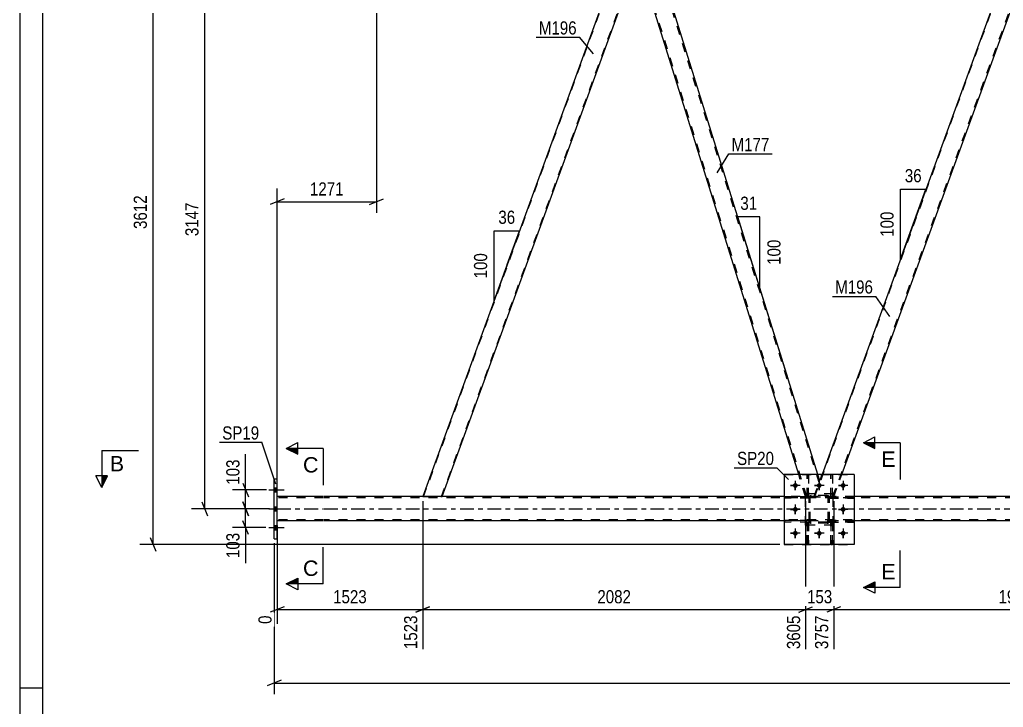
# Model space of a CAD drawing. Header units: millimetres. Extents: x 0 to 841, y 0 to 594.
# Drawn here: x 0 to 214, y 293.9 to 443.4 of the extents above; entities that cross this region are included whole.
import ezdxf

# ---------------------------------------------------------------- set-up
doc = ezdxf.new("R2010")
doc.units = ezdxf.units.MM
doc.linetypes.add('DXK_LINE_DOT2', pattern=[3.9198, 1.9599, -1.9599])
doc.linetypes.add('DXK_LINE_DOT3', pattern=[5.9187, 2.979, -0.9799, 0.9799, -0.9799])
doc.styles.add('Arial', font='ARIAL.TTF', dxfattribs={"height": 0.2})
doc.styles.add('Arial Narrow', font='ARIALN.TTF', dxfattribs={"height": 0.2})

# ---------------------------------------------------------------- blocks, each defined once
blk = doc.blocks.new('Unknown-814521973-1135')
at = {"color": 5, "linetype": 'Continuous'}
for p, q in [((0, 594), (0, 0)), ((5, 589), (5, 5)), ((5, 298), (0, 298))]:
    blk.add_line(p, q, dxfattribs=at)
blk = doc.blocks.new('Part-814521973-3716 - 3269')
at = {"color": 7, "linetype": 'DXK_LINE_DOT2'}
for p, q in [((176.94, 340.29), (170.94, 340.29)), ((170.94, 333.49), (170.94, 340.29)), ((176.94, 333.49), (176.94, 340.29)), ((176.94, 333.49), (170.94, 333.49))]:
    blk.add_line(p, q, dxfattribs=at)
blk = doc.blocks.new('Part-814521973-3617 - 3269')
at = {"color": 7, "linetype": 'DXK_LINE_DOT2'}
for p, q in [((171.29, 329.29), (171.29, 334.12)), ((171.29, 334.12), (171.61, 334.12)), ((171.61, 334.12), (171.61, 329.29)), ((171.29, 333.52), (171.61, 333.52)), ((171.61, 329.29), (171.29, 329.29))]:
    blk.add_line(p, q, dxfattribs=at)
blk = doc.blocks.new('Part-814521973-3756 - 3269')
at = {"color": 2, "linetype": 'Continuous'}
for p, q in [((131.8, 460.88), (87.68, 339.66)), ((136.06, 460.88), (131.8, 460.88)), ((91.94, 339.66), (134.53, 456.68))]:
    blk.add_line(p, q, dxfattribs=at)
at = {"color": 7, "linetype": 'DXK_LINE_DOT2'}
for p, q in [((87.85, 339.66), (131.97, 460.88)), ((91.77, 339.66), (135.89, 460.88)), ((134.53, 456.68), (136.06, 460.88)), ((87.68, 339.66), (91.94, 339.66))]:
    blk.add_line(p, q, dxfattribs=at)
blk = doc.blocks.new('Part-814521973-3605 - 3269')
at = {"color": 7, "linetype": 'DXK_LINE_DOT2'}
for p, q in [((171.73, 334.45), (166.34, 334.45)), ((166.34, 334.45), (166.34, 334.13)), ((171.73, 334.13), (166.34, 334.13)), ((171.13, 334.13), (171.13, 334.45)), ((171.73, 334.13), (171.73, 334.45))]:
    blk.add_line(p, q, dxfattribs=at)
blk = doc.blocks.new('Bolt-814521973-3509 - 3269')
at = {"color": 1, "linetype": 'Continuous'}
for p, q in [((168.73, 343.13), (168.73, 342.43)), ((173.93, 343.13), (173.93, 342.43)), ((179.13, 343.13), (179.13, 342.43)), ((167.69, 342.09), (168.39, 342.09)), ((168.73, 341.05), (168.73, 341.74)), ((169.77, 342.09), (169.08, 342.09)), ((172.89, 342.09), (173.59, 342.09)), ((173.93, 341.05), (173.93, 341.74)), ((174.97, 342.09), (174.28, 342.09)), ((178.09, 342.09), (178.79, 342.09)), ((179.13, 341.05), (179.13, 341.74)), ((180.17, 342.09), (179.48, 342.09)), ((167.69, 336.89), (168.39, 336.89)), ((168.73, 337.93), (168.73, 337.23)), ((168.73, 335.85), (168.73, 336.54)), ((169.77, 336.89), (169.08, 336.89)), ((178.09, 336.89), (178.79, 336.89)), ((179.13, 337.93), (179.13, 337.23)), ((179.13, 335.85), (179.13, 336.54)), ((180.17, 336.89), (179.48, 336.89)), ((167.69, 331.69), (168.39, 331.69)), ((168.73, 332.73), (168.73, 332.03)), ((169.77, 331.69), (169.08, 331.69)), ((172.89, 331.69), (173.59, 331.69)), ((173.93, 332.73), (173.93, 332.03)), ((174.97, 331.69), (174.28, 331.69)), ((178.09, 331.69), (178.79, 331.69)), ((179.13, 332.73), (179.13, 332.03)), ((180.17, 331.69), (179.48, 331.69)), ((168.73, 330.65), (168.73, 331.34)), ((173.93, 330.65), (173.93, 331.34)), ((179.13, 330.65), (179.13, 331.34))]:
    blk.add_line(p, q, dxfattribs=at)
blk = doc.blocks.new('Bolt-814521973-3510 - 3269')
at = {"linetype": 'Continuous'}
for points in [[(169.25, 342.09, -1), (168.21, 342.09, -1)], [(174.45, 342.09, -1), (173.41, 342.09, -1)], [(179.65, 342.09, -1), (178.61, 342.09, -1)], [(169.25, 336.89, -1), (168.21, 336.89, -1)], [(179.65, 336.89, -1), (178.61, 336.89, -1)], [(169.25, 331.69, -1), (168.21, 331.69, -1)], [(174.45, 331.69, -1), (173.41, 331.69, -1)], [(179.65, 331.69, -1), (178.61, 331.69, -1)]]:
    blk.add_hatch(color=1, dxfattribs=at).paths.add_polyline_path(points)
at = {"color": 1, "linetype": 'Continuous'}
for p, q in [((168.73, 343.13), (168.73, 341.05)), ((173.93, 343.13), (173.93, 341.05)), ((179.13, 343.13), (179.13, 341.05)), ((169.77, 342.09), (167.69, 342.09)), ((174.97, 342.09), (172.89, 342.09)), ((180.17, 342.09), (178.09, 342.09)), ((169.77, 336.89), (167.69, 336.89)), ((168.73, 337.93), (168.73, 335.85)), ((180.17, 336.89), (178.09, 336.89)), ((179.13, 337.93), (179.13, 335.85)), ((169.77, 331.69), (167.69, 331.69)), ((168.73, 332.73), (168.73, 330.65)), ((174.97, 331.69), (172.89, 331.69)), ((173.93, 332.73), (173.93, 330.65)), ((180.17, 331.69), (178.09, 331.69)), ((179.13, 332.73), (179.13, 330.65))]:
    blk.add_line(p, q, dxfattribs=at)
blk = doc.blocks.new('Part-814521973-3515 - 3269')
at = {"color": 7, "linetype": 'DXK_LINE_DOT2'}
for p, q in [((171.73, 334.45), (166.34, 334.45)), ((166.34, 334.13), (166.34, 334.45)), ((171.73, 334.13), (166.34, 334.13)), ((171.13, 334.13), (171.13, 334.45)), ((171.73, 334.45), (171.73, 334.13))]:
    blk.add_line(p, q, dxfattribs=at)
blk = doc.blocks.new('Part-814521973-3597 - 3269')
at = {"color": 7, "linetype": 'DXK_LINE_DOT2'}
for p, q in [((171.29, 339.64), (171.29, 344.49)), ((171.29, 344.49), (171.61, 344.49)), ((171.61, 344.49), (171.61, 339.64)), ((171.29, 340.24), (171.61, 340.24)), ((171.61, 339.64), (171.29, 339.64))]:
    blk.add_line(p, q, dxfattribs=at)
blk = doc.blocks.new('Part-814521973-3516 - 3269')
at = {"color": 7, "linetype": 'DXK_LINE_DOT2'}
for p, q in [((171.73, 339.65), (166.34, 339.65)), ((166.34, 339.33), (166.34, 339.65)), ((171.73, 339.33), (166.34, 339.33)), ((171.13, 339.33), (171.13, 339.65)), ((171.73, 339.65), (171.73, 339.33))]:
    blk.add_line(p, q, dxfattribs=at)
blk = doc.blocks.new('Part-814521973-3517 - 3269')
at = {"color": 7, "linetype": 'DXK_LINE_DOT2'}
for p, q in [((176.14, 334.13), (176.14, 334.45)), ((176.14, 334.45), (181.54, 334.45)), ((181.54, 334.13), (176.14, 334.13)), ((176.74, 334.13), (176.74, 334.45)), ((181.54, 334.45), (181.54, 334.13))]:
    blk.add_line(p, q, dxfattribs=at)
blk = doc.blocks.new('Part-814521973-3707 - 3269')
at = {"color": 7, "linetype": 'DXK_LINE_DOT2'}
for p, q in [((171.61, 334.12), (171.29, 334.12)), ((171.29, 334.12), (171.29, 329.29)), ((171.61, 329.29), (171.61, 334.12)), ((171.29, 333.52), (171.61, 333.52)), ((171.29, 329.29), (171.61, 329.29))]:
    blk.add_line(p, q, dxfattribs=at)
blk = doc.blocks.new('Part-814521973-3528 - 3269')
at = {"color": 7, "linetype": 'DXK_LINE_DOT2'}
for p, q in [((176.14, 339.33), (176.14, 339.65)), ((176.14, 339.65), (181.54, 339.65)), ((181.54, 339.33), (176.14, 339.33)), ((176.74, 339.33), (176.74, 339.65)), ((181.54, 339.65), (181.54, 339.33))]:
    blk.add_line(p, q, dxfattribs=at)
blk = doc.blocks.new('Part-814521973-3529 - 3269')
at = {"color": 7, "linetype": 'DXK_LINE_DOT2'}
for p, q in [((176.94, 340.29), (170.94, 340.29)), ((170.94, 333.49), (170.94, 340.29)), ((176.94, 333.49), (176.94, 340.29)), ((176.94, 333.49), (170.94, 333.49))]:
    blk.add_line(p, q, dxfattribs=at)
blk = doc.blocks.new('Part-814521973-3530 - 3269')
at = {"color": 7, "linetype": 'DXK_LINE_DOT2'}
for p, q in [((171.73, 339.41), (171.77, 339.59)), ((171.77, 339.59), (171.73, 339.41)), ((171.73, 334.37), (171.73, 339.41)), ((171.97, 339.41), (171.99, 339.5)), ((171.97, 334.37), (171.97, 339.41)), ((171.99, 339.5), (172.05, 339.58)), ((172.03, 339.85), (172.21, 339.89)), ((172.21, 339.89), (172.03, 339.85)), ((172.05, 339.58), (172.12, 339.63)), ((172.12, 339.63), (172.21, 339.65)), ((175.65, 339.89), (172.21, 339.89)), ((172.21, 339.65), (175.65, 339.65)), ((175.65, 339.89), (175.84, 339.85)), ((175.84, 339.85), (175.65, 339.89)), ((175.65, 339.65), (175.75, 339.63)), ((175.75, 339.63), (175.82, 339.58)), ((175.82, 339.58), (175.88, 339.5)), ((175.88, 339.5), (175.89, 339.41)), ((175.89, 334.37), (175.89, 339.41)), ((176.1, 339.59), (176.13, 339.41)), ((176.13, 339.41), (176.1, 339.59)), ((176.13, 334.37), (176.13, 339.41)), ((171.77, 334.18), (171.73, 334.37)), ((171.73, 334.37), (171.77, 334.18)), ((171.99, 334.27), (171.97, 334.37)), ((172.05, 334.2), (171.99, 334.27)), ((172.21, 333.89), (172.03, 333.92)), ((172.03, 333.92), (172.21, 333.89)), ((172.12, 334.14), (172.05, 334.2)), ((172.21, 334.13), (172.12, 334.14)), ((175.65, 334.13), (172.21, 334.13)), ((175.65, 333.89), (172.21, 333.89)), ((175.75, 334.14), (175.65, 334.13)), ((175.84, 333.92), (175.65, 333.89)), ((175.65, 333.89), (175.84, 333.92)), ((175.82, 334.2), (175.75, 334.14)), ((175.88, 334.27), (175.82, 334.2)), ((175.89, 334.37), (175.88, 334.27)), ((176.13, 334.37), (176.1, 334.18)), ((176.1, 334.18), (176.13, 334.37))]:
    blk.add_line(p, q, dxfattribs=at)
at = {"color": 7, "linetype": 'DXK_LINE_DOT3'}
blk.add_line((173.93, 336.89), (173.93, 336.89), dxfattribs=at)
at = {"color": 7, "linetype": 'DXK_LINE_DOT2'}
for centre, start, end in [((172.21, 339.41), 112.5, 157.5), ((172.21, 339.41), 112.5, 157.5), ((175.65, 339.41), 22.5, 67.5), ((175.65, 339.41), 22.5, 67.5), ((172.21, 334.37), 202.5, 247.5), ((172.21, 334.37), 202.5, 247.5), ((175.65, 334.37), 292.5, 337.5), ((175.65, 334.37), 292.5, 337.5)]:
    blk.add_arc(centre, 0.48, start, end, dxfattribs=at)
blk = doc.blocks.new('Part-814521973-3547 - 3269')
at = {"color": 2, "linetype": 'Continuous'}
for p, q in [((55.36, 330.52), (55.36, 343.52)), ((55.36, 343.52), (56, 343.52)), ((56, 330.52), (56, 343.52)), ((55.36, 330.52), (56, 330.52))]:
    blk.add_line(p, q, dxfattribs=at)
blk = doc.blocks.new('Part-814521973-3611 - 3269')
at = {"color": 7, "linetype": 'DXK_LINE_DOT2'}
for p, q in [((181.54, 334.45), (176.14, 334.45)), ((176.14, 334.45), (176.14, 334.13)), ((176.14, 334.13), (181.54, 334.13)), ((176.74, 334.13), (176.74, 334.45)), ((181.54, 334.13), (181.54, 334.45))]:
    blk.add_line(p, q, dxfattribs=at)
blk = doc.blocks.new('Bolt-814521973-3579 - 3269')
at = {"linetype": 'Continuous'}
for points in [[(56, 340.68), (56, 341.56), (55.36, 341.56), (55.36, 340.68)], [(56, 340.68), (56, 341.56), (55.36, 341.56), (55.36, 340.68)], [(56, 340.68), (56, 341.56), (55.36, 341.56), (55.36, 340.68)], [(56, 336.58), (56, 337.46), (55.36, 337.46), (55.36, 336.58)], [(56, 336.58), (56, 337.46), (55.36, 337.46), (55.36, 336.58)], [(56, 332.48), (56, 333.36), (55.36, 333.36), (55.36, 332.48)], [(56, 332.48), (56, 333.36), (55.36, 333.36), (55.36, 332.48)], [(56, 332.48), (56, 333.36), (55.36, 333.36), (55.36, 332.48)]]:
    blk.add_hatch(color=1, dxfattribs=at).paths.add_polyline_path(points)
at = {"color": 1, "linetype": 'Continuous'}
for p, q in [((54.2, 341.12), (57.52, 341.12)), ((54.2, 341.12), (57.52, 341.12)), ((54.2, 341.12), (57.52, 341.12)), ((55.36, 341.56), (56, 341.56)), ((55.36, 341.56), (56, 341.56)), ((55.36, 341.56), (56, 341.56)), ((55.36, 340.68), (56, 340.68)), ((55.36, 340.68), (56, 340.68)), ((55.36, 340.68), (56, 340.68)), ((54.2, 337.02), (57.52, 337.02)), ((54.2, 337.02), (57.52, 337.02)), ((55.36, 337.46), (56, 337.46)), ((55.36, 337.46), (56, 337.46)), ((55.36, 336.58), (56, 336.58)), ((55.36, 336.58), (56, 336.58)), ((54.2, 332.92), (57.52, 332.92)), ((54.2, 332.92), (57.52, 332.92)), ((54.2, 332.92), (57.52, 332.92)), ((55.36, 333.36), (56, 333.36)), ((55.36, 333.36), (56, 333.36)), ((55.36, 333.36), (56, 333.36)), ((55.36, 332.48), (56, 332.48)), ((55.36, 332.48), (56, 332.48)), ((55.36, 332.48), (56, 332.48))]:
    blk.add_line(p, q, dxfattribs=at)
blk = doc.blocks.new('Part-814521973-3594 - 3269')
at = {"color": 7, "linetype": 'DXK_LINE_DOT2'}
for p, q in [((172.99, 339.66), (217.11, 460.88)), ((176.9, 339.66), (221.03, 460.88)), ((219.67, 456.68), (221.2, 460.88)), ((172.82, 339.66), (174.57, 344.49)), ((177.08, 339.66), (178.83, 344.49)), ((177.08, 339.66), (172.82, 339.66))]:
    blk.add_line(p, q, dxfattribs=at)
at = {"color": 2, "linetype": 'Continuous'}
for p, q in [((216.94, 460.88), (174.57, 344.49)), ((221.2, 460.88), (216.94, 460.88)), ((178.83, 344.49), (219.67, 456.68))]:
    blk.add_line(p, q, dxfattribs=at)
blk = doc.blocks.new('Part-814521973-3602 - 3269')
at = {"color": 2, "linetype": 'Continuous'}
for p, q in [((181.53, 344.49), (166.33, 344.49)), ((166.33, 344.49), (166.33, 329.29)), ((181.53, 344.49), (181.53, 329.29)), ((181.53, 329.29), (166.33, 329.29))]:
    blk.add_line(p, q, dxfattribs=at)
blk = doc.blocks.new('Part-814521973-3608 - 3269')
at = {"color": 7, "linetype": 'DXK_LINE_DOT2'}
for p, q in [((171.73, 339.65), (166.34, 339.65)), ((166.34, 339.65), (166.34, 339.33)), ((171.73, 339.33), (166.34, 339.33)), ((171.13, 339.33), (171.13, 339.65)), ((171.73, 339.33), (171.73, 339.65))]:
    blk.add_line(p, q, dxfattribs=at)
blk = doc.blocks.new('Part-814521973-3614 - 3269')
at = {"color": 7, "linetype": 'DXK_LINE_DOT2'}
for p, q in [((176.49, 329.29), (176.49, 334.12)), ((176.49, 334.12), (176.81, 334.12)), ((176.81, 334.12), (176.81, 329.29)), ((176.49, 333.52), (176.81, 333.52)), ((176.81, 329.29), (176.49, 329.29))]:
    blk.add_line(p, q, dxfattribs=at)
blk = doc.blocks.new('Part-814521973-3620 - 3269')
at = {"color": 7, "linetype": 'DXK_LINE_DOT2'}
for p, q in [((176.49, 339.64), (176.49, 344.49)), ((176.49, 344.49), (176.81, 344.49)), ((176.81, 344.49), (176.81, 339.64)), ((176.49, 340.24), (176.81, 340.24)), ((176.81, 339.64), (176.49, 339.64))]:
    blk.add_line(p, q, dxfattribs=at)
blk = doc.blocks.new('Part-814521973-3624 - 3269')
at = {"color": 2, "linetype": 'Continuous'}
for p, q in [((176.49, 344.49), (176.49, 344.49)), ((176.81, 344.49), (176.49, 344.49)), ((176.81, 344.49), (176.81, 344.49))]:
    blk.add_line(p, q, dxfattribs=at)
at = {"color": 7, "linetype": 'DXK_LINE_DOT2'}
for p, q in [((176.49, 339.64), (176.49, 344.49)), ((176.81, 339.64), (176.81, 344.49)), ((176.49, 340.24), (176.81, 340.24)), ((176.81, 339.64), (176.49, 339.64))]:
    blk.add_line(p, q, dxfattribs=at)
blk = doc.blocks.new('Part-814521973-3625 - 3269')
at = {"color": 2, "linetype": 'Continuous'}
for p, q in [((171.29, 344.49), (171.29, 344.49)), ((171.61, 344.49), (171.29, 344.49)), ((171.61, 344.49), (171.61, 344.49))]:
    blk.add_line(p, q, dxfattribs=at)
at = {"color": 7, "linetype": 'DXK_LINE_DOT2'}
for p, q in [((171.29, 339.64), (171.29, 344.49)), ((171.61, 339.64), (171.61, 344.49)), ((171.29, 340.24), (171.61, 340.24)), ((171.61, 339.64), (171.29, 339.64))]:
    blk.add_line(p, q, dxfattribs=at)
blk = doc.blocks.new('Part-814521973-3646 - 3269')
at = {"color": 7, "linetype": 'DXK_LINE_DOT2'}
for p, q in [((181.54, 339.65), (176.14, 339.65)), ((176.14, 339.65), (176.14, 339.33)), ((176.14, 339.33), (181.54, 339.33)), ((176.74, 339.33), (176.74, 339.65)), ((181.54, 339.33), (181.54, 339.65))]:
    blk.add_line(p, q, dxfattribs=at)
blk = doc.blocks.new('Part-814521973-3696 - 3269')
at = {"color": 7, "linetype": 'DXK_LINE_DOT2'}
for p, q in [((166.33, 344.49), (181.53, 344.49)), ((166.33, 344.49), (166.33, 329.29)), ((181.53, 344.49), (181.53, 329.29)), ((166.33, 329.29), (181.53, 329.29))]:
    blk.add_line(p, q, dxfattribs=at)
blk = doc.blocks.new('Part-814521973-3706 - 3269')
at = {"color": 7, "linetype": 'DXK_LINE_DOT2'}
for p, q in [((176.81, 334.12), (176.49, 334.12)), ((176.49, 334.12), (176.49, 329.29)), ((176.81, 329.29), (176.81, 334.12)), ((176.49, 333.52), (176.81, 333.52)), ((176.49, 329.29), (176.81, 329.29))]:
    blk.add_line(p, q, dxfattribs=at)
blk = doc.blocks.new('Part-814521973-3715 - 3269')
at = {"color": 7, "linetype": 'DXK_LINE_DOT2'}
for p, q in [((171.73, 339.41), (171.77, 339.59)), ((171.77, 339.59), (171.73, 339.41)), ((171.73, 334.37), (171.73, 339.41)), ((171.97, 339.41), (171.99, 339.5)), ((171.97, 334.37), (171.97, 339.41)), ((171.99, 339.5), (172.05, 339.58)), ((172.03, 339.85), (172.21, 339.89)), ((172.21, 339.89), (172.03, 339.85)), ((172.05, 339.58), (172.12, 339.63)), ((172.12, 339.63), (172.21, 339.65)), ((175.65, 339.89), (172.21, 339.89)), ((172.21, 339.65), (175.65, 339.65)), ((175.65, 339.89), (175.84, 339.85)), ((175.84, 339.85), (175.65, 339.89)), ((175.65, 339.65), (175.75, 339.63)), ((175.75, 339.63), (175.82, 339.58)), ((175.82, 339.58), (175.88, 339.5)), ((175.88, 339.5), (175.89, 339.41)), ((175.89, 334.37), (175.89, 339.41)), ((176.1, 339.59), (176.13, 339.41)), ((176.13, 339.41), (176.1, 339.59)), ((176.13, 334.37), (176.13, 339.41)), ((171.77, 334.18), (171.73, 334.37)), ((171.73, 334.37), (171.77, 334.18)), ((171.99, 334.27), (171.97, 334.37)), ((172.05, 334.2), (171.99, 334.27)), ((172.21, 333.89), (172.03, 333.92)), ((172.03, 333.92), (172.21, 333.89)), ((172.12, 334.14), (172.05, 334.2)), ((172.21, 334.13), (172.12, 334.14)), ((175.65, 334.13), (172.21, 334.13)), ((175.65, 333.89), (172.21, 333.89)), ((175.75, 334.14), (175.65, 334.13)), ((175.84, 333.92), (175.65, 333.89)), ((175.65, 333.89), (175.84, 333.92)), ((175.82, 334.2), (175.75, 334.14)), ((175.88, 334.27), (175.82, 334.2)), ((175.89, 334.37), (175.88, 334.27)), ((176.13, 334.37), (176.1, 334.18)), ((176.1, 334.18), (176.13, 334.37))]:
    blk.add_line(p, q, dxfattribs=at)
at = {"color": 7, "linetype": 'DXK_LINE_DOT3'}
blk.add_line((173.93, 336.89), (173.93, 336.89), dxfattribs=at)
at = {"color": 7, "linetype": 'DXK_LINE_DOT2'}
for centre, start, end in [((172.21, 339.41), 112.5, 157.5), ((172.21, 339.41), 112.5, 157.5), ((175.65, 339.41), 22.5, 67.5), ((175.65, 339.41), 22.5, 67.5), ((172.21, 334.37), 202.5, 247.5), ((172.21, 334.37), 202.5, 247.5), ((175.65, 334.37), 292.5, 337.5), ((175.65, 334.37), 292.5, 337.5)]:
    blk.add_arc(centre, 0.48, start, end, dxfattribs=at)
blk = doc.blocks.new('Part-814521973-3747 - 3269')
at = {"color": 2, "linetype": 'Continuous'}
for p, q in [((66.12, 339.66), (56, 339.66)), ((166.33, 339.66), (66.22, 339.66)), ((336.6, 339.66), (181.53, 339.66)), ((66.12, 334.38), (56, 334.38)), ((166.33, 334.38), (66.22, 334.38)), ((336.6, 334.38), (181.54, 334.38))]:
    blk.add_line(p, q, dxfattribs=at)
at = {"color": 7, "linetype": 'DXK_LINE_DOT2'}
for p, q in [((56, 334.38), (56, 339.66)), ((66.12, 339.42), (56, 339.42)), ((741.6, 339.42), (66.22, 339.42)), ((181.53, 339.66), (166.33, 339.66)), ((66.12, 334.62), (56, 334.62)), ((741.6, 334.62), (66.22, 334.62)), ((181.54, 334.38), (166.33, 334.38))]:
    blk.add_line(p, q, dxfattribs=at)
at = {"color": 7, "linetype": 'DXK_LINE_DOT3'}
for p, q in [((56, 337.02), (66.12, 337.02)), ((66.22, 337.02), (741.6, 337.02))]:
    blk.add_line(p, q, dxfattribs=at)
blk = doc.blocks.new('Part-814521973-3761 - 3269')
at = {"color": 2, "linetype": 'Continuous'}
for p, q in [((136.06, 460.88), (134.53, 456.69)), ((137.38, 460.88), (136.06, 460.88)), ((173.66, 344.49), (137.38, 460.88)), ((169.47, 344.49), (134.51, 456.63)), ((134.53, 456.69), (134.53, 456.68))]:
    blk.add_line(p, q, dxfattribs=at)
at = {"color": 7, "linetype": 'DXK_LINE_DOT2'}
for p, q in [((173.95, 342.76), (137.13, 460.88)), ((134.53, 456.69), (134.51, 456.63)), ((171.22, 339.66), (134.65, 457)), ((170.97, 339.66), (169.47, 344.49)), ((172.82, 339.66), (174.08, 343.13)), ((174.08, 343.13), (173.66, 344.49)), ((170.97, 339.66), (172.82, 339.66))]:
    blk.add_line(p, q, dxfattribs=at)
blk = doc.blocks.new('AngleDimension-814521973-4574 - 3269')
at = {"color": 7, "linetype": 'Continuous'}
for p, q in [((161.01, 400.52), (156.19, 400.52)), ((161.01, 385.06), (156.19, 400.52)), ((161.01, 385.06), (161.01, 400.52)), ((167.18, 365.27), (161.01, 385.06))]:
    blk.add_line(p, q, dxfattribs=at)
at = {"color": 0}
for points in [[(161.03, 401.42), (161.03, 405.62), (156.17, 405.62), (156.17, 401.42)], [(166.11, 396.13), (161.91, 396.13), (161.91, 389.45), (166.11, 389.45)]]:
    blk.add_wipeout(points, dxfattribs=at)
at = {"color": 3, "style": 'Arial Narrow'}
blk.add_text('31', height=2.863, dxfattribs=at).set_placement((156.77, 402.02))
blk.add_text('100', height=2.863, rotation=90.0002, dxfattribs=at).set_placement((165.51, 390.05))
blk = doc.blocks.new('AngleDimension-814521973-3923 - 3269')
at = {"color": 7, "linetype": 'Continuous'}
for p, q in [((191.61, 406.51), (197.15, 406.51)), ((191.61, 391.28), (197.15, 406.51)), ((191.61, 391.28), (191.61, 406.51)), ((193.63, 396.83), (197.15, 406.51))]:
    blk.add_line(p, q, dxfattribs=at)
at = {"color": 0}
for points in [[(196.81, 407.41), (196.81, 411.61), (191.95, 411.61), (191.95, 407.41)], [(190.71, 402.24), (186.51, 402.24), (186.51, 395.55), (190.71, 395.55)]]:
    blk.add_wipeout(points, dxfattribs=at)
at = {"color": 3, "style": 'Arial Narrow'}
blk.add_text('36', height=2.863, dxfattribs=at).set_placement((192.55, 408.01))
blk.add_text('100', height=2.863, rotation=90.0002, dxfattribs=at).set_placement((190.11, 396.15))
blk = doc.blocks.new('StraightDimension-814521973-4207 - 3269')
at = {"color": 7, "linetype": 'Continuous'}
for p, q in [((48.56, 338.52), (49.76, 335.52)), ((53.68, 337.02), (46.31, 337.02)), ((49.16, 332.92), (49.16, 337.02)), ((49.76, 331.42), (48.56, 334.42)), ((53.54, 332.92), (46.31, 332.92))]:
    blk.add_line(p, q, dxfattribs=at)
at = {"color": 0}
blk.add_wipeout([(48.41, 332.4), (44.21, 332.4), (44.21, 325.71), (48.41, 325.71)], dxfattribs=at)
at = {"color": 7, "linetype": 'Continuous'}
blk.add_line((49.16, 332.92), (49.16, 325.19), dxfattribs=at)
blk.add_line((49.16, 332.92), (49.16, 325.19), dxfattribs=at)
at = {"color": 3, "style": 'Arial Narrow'}
blk.add_text('103', height=2.863, rotation=90.0002, dxfattribs=at).set_placement((47.81, 326.31))
blk = doc.blocks.new('StraightDimension-814521973-4271 - 3269')
at = {"color": 7, "linetype": 'Continuous'}
for p, q in [((40.85, 461.38), (39.65, 464.38)), ((75.98, 462.88), (37.4, 462.88)), ((40.25, 337.02), (40.25, 462.88)), ((39.65, 338.52), (40.85, 335.52)), ((54.36, 337.02), (37.4, 337.02))]:
    blk.add_line(p, q, dxfattribs=at)
at = {"color": 0}
blk.add_wipeout([(39.5, 404.21), (35.3, 404.21), (35.3, 395.7), (39.5, 395.7)], dxfattribs=at)
at = {"color": 3, "style": 'Arial Narrow'}
blk.add_text('3147', height=2.863, rotation=90.0002, dxfattribs=at).set_placement((38.9, 396.3))
blk = doc.blocks.new('StraightDimension-814521973-4563 - 3269')
at = {"color": 7, "linetype": 'Continuous'}
for p, q in [((55.36, 329.52), (55.36, 296.74)), ((56.86, 299.74), (53.86, 298.54)), ((55.36, 299.14), (793.33, 299.14))]:
    blk.add_line(p, q, dxfattribs=at)
blk = doc.blocks.new('StraightDimension-814521973-4312 - 3269')
at = {"color": 7, "linetype": 'Continuous'}
for p, q in [((177.08, 338.66), (177.08, 306.51)), ((256.11, 338.66), (256.11, 306.51)), ((178.58, 315.72), (175.58, 314.52)), ((177.08, 315.12), (256.11, 315.12)), ((254.61, 314.52), (257.61, 315.72))]:
    blk.add_line(p, q, dxfattribs=at)
at = {"color": 0}
blk.add_wipeout([(220.85, 315.87), (220.85, 320.07), (212.34, 320.07), (212.34, 315.87)], dxfattribs=at)
at = {"color": 0, "linetype": 'Continuous'}
blk.add_wipeout([(255.51, 314.42), (251.31, 314.42), (251.31, 305.91), (255.51, 305.91)], dxfattribs=at)
at = {"color": 3, "style": 'Arial Narrow'}
blk.add_text('1976', height=2.863, dxfattribs=at).set_placement((212.94, 316.47))
at = {"color": 3, "linetype": 'Continuous', "style": 'Arial Narrow'}
blk.add_text('5733', height=2.863, rotation=90.0002, dxfattribs=at).set_placement((254.91, 306.51))
blk = doc.blocks.new('AngleDimension-814521973-3937 - 3269')
at = {"color": 7, "linetype": 'Continuous'}
for p, q in [((103.19, 397.48), (108.73, 397.48)), ((103.19, 382.25), (108.73, 397.48)), ((103.19, 382.25), (103.19, 397.48)), ((106.06, 390.14), (108.73, 397.48))]:
    blk.add_line(p, q, dxfattribs=at)
at = {"color": 0}
for points in [[(108.38, 398.38), (108.38, 402.58), (103.53, 402.58), (103.53, 398.38)], [(102.29, 393.21), (98.09, 393.21), (98.09, 386.52), (102.29, 386.52)]]:
    blk.add_wipeout(points, dxfattribs=at)
at = {"color": 3, "style": 'Arial Narrow'}
blk.add_text('36', height=2.863, dxfattribs=at).set_placement((104.13, 398.98))
blk.add_text('100', height=2.863, rotation=90.0002, dxfattribs=at).set_placement((101.69, 387.12))
blk = doc.blocks.new('StraightDimension-814521973-4146 - 3269')
at = {"color": 7, "linetype": 'Continuous'}
for p, q in [((29.62, 472.25), (28.42, 475.25)), ((79.18, 473.75), (26.17, 473.75)), ((29.02, 329.29), (29.02, 473.75)), ((28.42, 330.79), (29.62, 327.79)), ((165.33, 329.29), (26.17, 329.29))]:
    blk.add_line(p, q, dxfattribs=at)
at = {"color": 0}
blk.add_wipeout([(28.27, 405.77), (24.07, 405.77), (24.07, 397.26), (28.27, 397.26)], dxfattribs=at)
at = {"color": 3, "style": 'Arial Narrow'}
blk.add_text('3612', height=2.863, rotation=90.0002, dxfattribs=at).set_placement((27.67, 397.86))
blk = doc.blocks.new('StraightDimension-814521973-4217 - 3269')
at = {"color": 7, "linetype": 'Continuous'}
for p, q in [((48.56, 342.62), (49.76, 339.62)), ((53.68, 341.12), (46.31, 341.12)), ((49.16, 337.02), (49.16, 341.12)), ((49.76, 335.52), (48.56, 338.52)), ((53.68, 337.02), (46.31, 337.02))]:
    blk.add_line(p, q, dxfattribs=at)
at = {"color": 0}
blk.add_wipeout([(48.41, 348.33), (44.21, 348.33), (44.21, 341.65), (48.41, 341.65)], dxfattribs=at)
at = {"color": 7, "linetype": 'Continuous'}
blk.add_line((49.16, 341.12), (49.16, 348.86), dxfattribs=at)
blk.add_line((49.16, 341.12), (49.16, 348.86), dxfattribs=at)
at = {"color": 3, "style": 'Arial Narrow'}
blk.add_text('103', height=2.863, rotation=90.0002, dxfattribs=at).set_placement((47.81, 342.25))
blk = doc.blocks.new('StraightDimension-814521973-4260 - 3269')
at = {"color": 7, "linetype": 'Continuous'}
for p, q in [((77.62, 459.88), (77.62, 401.38)), ((56, 340.66), (56, 406.63)), ((57.5, 404.38), (54.5, 403.18)), ((56, 403.78), (77.62, 403.78)), ((76.12, 403.18), (79.12, 404.38))]:
    blk.add_line(p, q, dxfattribs=at)
at = {"color": 0}
blk.add_wipeout([(71.07, 404.53), (71.07, 408.73), (62.55, 408.73), (62.55, 404.53)], dxfattribs=at)
at = {"color": 3, "style": 'Arial Narrow'}
blk.add_text('1271', height=2.863, dxfattribs=at).set_placement((63.15, 405.13))
blk = doc.blocks.new('StraightDimension-814521973-4276 - 3269')
at = {"color": 7, "linetype": 'Continuous'}
for p, q in [((87.68, 338.66), (87.68, 306.51)), ((170.97, 338.66), (170.97, 306.51)), ((89.18, 315.72), (86.18, 314.52)), ((87.68, 315.12), (170.97, 315.12)), ((169.47, 314.52), (172.47, 315.72))]:
    blk.add_line(p, q, dxfattribs=at)
at = {"color": 0}
blk.add_wipeout([(133.58, 315.87), (133.58, 320.07), (125.07, 320.07), (125.07, 315.87)], dxfattribs=at)
at = {"color": 0, "linetype": 'Continuous'}
blk.add_wipeout([(170.37, 314.42), (166.17, 314.42), (166.17, 305.91), (170.37, 305.91)], dxfattribs=at)
at = {"color": 3, "style": 'Arial Narrow'}
blk.add_text('2082', height=2.863, dxfattribs=at).set_placement((125.67, 316.47))
at = {"color": 3, "linetype": 'Continuous', "style": 'Arial Narrow'}
blk.add_text('3605', height=2.863, rotation=90.0002, dxfattribs=at).set_placement((169.77, 306.51))
blk = doc.blocks.new('StraightDimension-814521973-4293 - 3269')
at = {"color": 7, "linetype": 'Continuous'}
for p, q in [((170.97, 338.66), (170.97, 306.51)), ((177.08, 338.66), (177.08, 306.51)), ((169.47, 314.52), (172.47, 315.72)), ((170.97, 315.12), (177.08, 315.12)), ((178.58, 315.72), (175.58, 314.52))]:
    blk.add_line(p, q, dxfattribs=at)
at = {"color": 0}
blk.add_wipeout([(177.37, 315.87), (177.37, 320.07), (170.68, 320.07), (170.68, 315.87)], dxfattribs=at)
at = {"color": 0, "linetype": 'Continuous'}
blk.add_wipeout([(176.48, 314.42), (172.28, 314.42), (172.28, 305.91), (176.48, 305.91)], dxfattribs=at)
at = {"color": 3, "style": 'Arial Narrow'}
blk.add_text('153', height=2.863, dxfattribs=at).set_placement((171.28, 316.47))
at = {"color": 3, "linetype": 'Continuous', "style": 'Arial Narrow'}
blk.add_text('3757', height=2.863, rotation=90.0002, dxfattribs=at).set_placement((175.88, 306.51))
blk = doc.blocks.new('StraightDimension-814521973-4552 - 3269')
at = {"color": 7, "linetype": 'Continuous'}
for p, q in [((87.68, 338.66), (87.68, 306.51)), ((56, 333.38), (56, 311.99)), ((57.5, 315.72), (54.5, 314.52)), ((56, 315.12), (87.68, 315.12)), ((86.18, 314.52), (89.18, 315.72))]:
    blk.add_line(p, q, dxfattribs=at)
at = {"color": 0}
blk.add_wipeout([(76.1, 315.87), (76.1, 320.07), (67.59, 320.07), (67.59, 315.87)], dxfattribs=at)
at = {"color": 0, "linetype": 'Continuous'}
for points in [[(55.4, 314.42), (51.2, 314.42), (51.2, 311.39), (55.4, 311.39)], [(87.08, 314.42), (82.88, 314.42), (82.88, 305.91), (87.08, 305.91)]]:
    blk.add_wipeout(points, dxfattribs=at)
at = {"color": 3, "style": 'Arial Narrow'}
blk.add_text('1523', height=2.863, dxfattribs=at).set_placement((68.19, 316.47))
at = {"color": 3, "linetype": 'Continuous', "style": 'Arial Narrow'}
for s, height, p in [('0', 2.86, (54.8, 311.99)), ('1523', 2.863, (86.48, 306.51))]:
    blk.add_text(s, height=height, rotation=90.0002, dxfattribs=at).set_placement(p)
blk = doc.blocks.new('Mark-814521973-3752 - 3269')
at = {"color": 0}
blk.add_wipeout([(121.16, 440.14), (121.16, 443.14), (112.94, 443.14), (112.94, 440.14)], dxfattribs=at)
blk.add_wipeout([(121.16, 440.14), (121.16, 443.14), (112.94, 443.14), (112.94, 440.14)], dxfattribs=at)
at = {"color": 30, "linetype": 'Continuous'}
for p in [(112.34, 439.54), (124.85, 435.94)]:
    blk.add_line(p, (121.76, 439.54), dxfattribs=at)
at = {"color": 3, "style": 'Arial Narrow'}
blk.add_text('M196', height=2.863, dxfattribs=at).set_placement((112.94, 440.14))
blk = doc.blocks.new('Mark-814521973-3543 - 3269')
at = {"color": 0}
blk.add_wipeout([(52.11, 352.08), (52.11, 355.08), (44.07, 355.08), (44.07, 352.08)], dxfattribs=at)
blk.add_wipeout([(52.11, 352.08), (52.11, 355.08), (44.07, 355.08), (44.07, 352.08)], dxfattribs=at)
at = {"color": 30, "linetype": 'Continuous'}
for p in [(43.47, 351.48), (55.71, 342.39)]:
    blk.add_line(p, (52.71, 351.48), dxfattribs=at)
at = {"color": 3, "style": 'Arial Narrow'}
blk.add_text('SP19', height=2.863, dxfattribs=at).set_placement((44.07, 352.08))
blk = doc.blocks.new('Mark-814521973-3590 - 3269')
at = {"color": 0}
blk.add_wipeout([(185.63, 383.81), (185.63, 386.81), (177.4, 386.81), (177.4, 383.81)], dxfattribs=at)
blk.add_wipeout([(185.63, 383.81), (185.63, 386.81), (177.4, 386.81), (177.4, 383.81)], dxfattribs=at)
at = {"color": 30, "linetype": 'Continuous'}
for p in [(176.8, 383.21), (189.26, 378.8)]:
    blk.add_line(p, (186.23, 383.21), dxfattribs=at)
at = {"color": 3, "style": 'Arial Narrow'}
blk.add_text('M196', height=2.863, dxfattribs=at).set_placement((177.4, 383.81))
blk = doc.blocks.new('Mark-814521973-3598 - 3269')
at = {"color": 0}
blk.add_wipeout([(164.1, 346.54), (164.1, 349.54), (156.06, 349.54), (156.06, 346.54)], dxfattribs=at)
blk.add_wipeout([(164.1, 346.54), (164.1, 349.54), (156.06, 349.54), (156.06, 346.54)], dxfattribs=at)
at = {"color": 30, "linetype": 'Continuous'}
for p in [(155.46, 345.94), (167.22, 343.36)]:
    blk.add_line(p, (164.7, 345.94), dxfattribs=at)
at = {"color": 3, "style": 'Arial Narrow'}
blk.add_text('SP20', height=2.863, dxfattribs=at).set_placement((156.06, 346.54))
blk = doc.blocks.new('SectionMark-814521973-4891 - 3269')
at = {"linetype": 'Continuous'}
for points in [[(186.04, 351.39), (186.04, 350.14), (183.54, 351.39)], [(186.04, 321.17), (186.04, 319.92), (183.54, 319.92)]]:
    blk.add_hatch(color=6, dxfattribs=at).paths.add_polyline_path(points)
at = {"color": 6, "linetype": 'Continuous'}
for p, q in [((183.54, 351.39), (186.04, 352.64)), ((191.54, 351.39), (183.54, 351.39)), ((183.54, 351.39), (186.04, 350.14)), ((186.04, 350.14), (186.04, 352.64)), ((183.54, 319.92), (186.04, 321.17)), ((186.04, 321.17), (186.04, 318.67)), ((191.54, 319.92), (183.54, 319.92)), ((186.04, 318.67), (183.54, 319.92))]:
    blk.add_line(p, q, dxfattribs=at)
at = {"color": 0, "linetype": 'Continuous'}
for points in [[(190.54, 346.14), (190.54, 349.64), (187.42, 349.64), (187.42, 346.14)], [(190.54, 321.67), (190.54, 325.17), (187.42, 325.17), (187.42, 321.67)]]:
    blk.add_wipeout(points, dxfattribs=at)
at = {"color": 6, "linetype": 'Continuous'}
for p, q in [((191.54, 351.39), (191.54, 343.39)), ((191.54, 319.92), (191.54, 327.92))]:
    blk.add_line(p, q, dxfattribs=at)
at = {"color": 3, "linetype": 'Continuous', "style": 'Arial'}
for p in [(187.42, 346.14), (187.42, 321.67)]:
    blk.add_text('E', height=3.34, dxfattribs=at).set_placement(p)
blk = doc.blocks.new('Mark-814521973-3757 - 3269')
at = {"color": 0}
blk.add_wipeout([(163.09, 414.76), (163.09, 417.76), (154.86, 417.76), (154.86, 414.76)], dxfattribs=at)
blk.add_wipeout([(163.09, 414.76), (163.09, 417.76), (154.86, 417.76), (154.86, 414.76)], dxfattribs=at)
at = {"color": 30, "linetype": 'Continuous'}
for p, q in [((151.75, 410.03), (154.26, 414.16)), ((154.26, 414.16), (163.69, 414.16))]:
    blk.add_line(p, q, dxfattribs=at)
at = {"color": 3, "style": 'Arial Narrow'}
blk.add_text('M177', height=2.863, dxfattribs=at).set_placement((154.86, 414.76))
blk = doc.blocks.new('SectionMark-814521973-4895 - 3269')
at = {"color": 6, "linetype": 'Continuous'}
for p, q in [((17.85, 349.66), (17.85, 341.66)), ((17.85, 341.66), (16.6, 344.16))]:
    blk.add_line(p, q, dxfattribs=at)
at = {"color": 0, "linetype": 'Continuous'}
blk.add_wipeout([(22.71, 345.16), (22.71, 348.66), (19.6, 348.66), (19.6, 345.16)], dxfattribs=at)
at = {"linetype": 'Continuous'}
blk.add_hatch(color=6, dxfattribs=at).paths.add_polyline_path([(17.85, 344.16), (19.1, 344.16), (17.85, 341.66)])
at = {"color": 6, "linetype": 'Continuous'}
for p, q in [((17.85, 349.66), (25.85, 349.66)), ((19.1, 344.16), (16.6, 344.16)), ((17.85, 341.66), (19.1, 344.16))]:
    blk.add_line(p, q, dxfattribs=at)
at = {"color": 3, "linetype": 'Continuous', "style": 'Arial'}
blk.add_text('B', height=3.34, dxfattribs=at).set_placement((19.6, 345.16))
blk = doc.blocks.new('SectionMark-814521973-4897 - 3269')
at = {"linetype": 'Continuous'}
for points in [[(60.5, 350.16), (60.5, 348.91), (58, 350.16)], [(60.5, 321.93), (60.5, 320.68), (58, 320.68)]]:
    blk.add_hatch(color=6, dxfattribs=at).paths.add_polyline_path(points)
at = {"color": 6, "linetype": 'Continuous'}
for p, q in [((58, 350.16), (60.5, 351.41)), ((60.5, 348.91), (60.5, 351.41)), ((66, 350.16), (58, 350.16)), ((58, 350.16), (60.5, 348.91)), ((58, 320.68), (60.5, 321.93)), ((60.5, 321.93), (60.5, 319.43)), ((66, 320.68), (58, 320.68)), ((60.5, 319.43), (58, 320.68))]:
    blk.add_line(p, q, dxfattribs=at)
at = {"color": 0, "linetype": 'Continuous'}
for points in [[(65, 344.91), (65, 348.41), (61.63, 348.41), (61.63, 344.91)], [(65, 322.43), (65, 325.93), (61.63, 325.93), (61.63, 322.43)]]:
    blk.add_wipeout(points, dxfattribs=at)
at = {"color": 6, "linetype": 'Continuous'}
for p, q in [((66, 350.16), (66, 342.16)), ((66, 320.68), (66, 328.68))]:
    blk.add_line(p, q, dxfattribs=at)
at = {"color": 3, "linetype": 'Continuous', "style": 'Arial'}
for p in [(61.63, 344.91), (61.63, 322.43)]:
    blk.add_text('C', height=3.34, dxfattribs=at).set_placement(p)

msp = doc.modelspace()

# ---------------------------------------------------------------- block references
for name in ['Unknown-814521973-1135', 'Part-814521973-3756 - 3269', 'Part-814521973-3761 - 3269', 'Part-814521973-3594 - 3269', 'Part-814521973-3547 - 3269', 'Part-814521973-3602 - 3269', 'Part-814521973-3696 - 3269', 'Bolt-814521973-3509 - 3269', 'Bolt-814521973-3510 - 3269', 'Part-814521973-3597 - 3269', 'Part-814521973-3625 - 3269', 'Part-814521973-3620 - 3269', 'Part-814521973-3624 - 3269', 'Bolt-814521973-3579 - 3269', 'Part-814521973-3716 - 3269', 'Part-814521973-3529 - 3269', 'Part-814521973-3747 - 3269', 'Part-814521973-3516 - 3269', 'Part-814521973-3608 - 3269', 'Part-814521973-3530 - 3269', 'Part-814521973-3715 - 3269', 'Part-814521973-3528 - 3269', 'Part-814521973-3646 - 3269', 'Part-814521973-3605 - 3269', 'Part-814521973-3515 - 3269', 'Part-814521973-3617 - 3269', 'Part-814521973-3707 - 3269', 'Part-814521973-3517 - 3269', 'Part-814521973-3611 - 3269', 'Part-814521973-3614 - 3269', 'Part-814521973-3706 - 3269']:
    msp.add_blockref(name, (0, 0))

# ---------------------------------------------------------------- next in the draw order: block references
for name in ['AngleDimension-814521973-3923 - 3269', 'AngleDimension-814521973-4574 - 3269', 'StraightDimension-814521973-4207 - 3269']:
    msp.add_blockref(name, (0, 0))

# ---------------------------------------------------------------- next in the draw order: block references
msp.add_blockref('StraightDimension-814521973-4271 - 3269', (0, 0))

# ---------------------------------------------------------------- next in the draw order: block references
msp.add_blockref('StraightDimension-814521973-4563 - 3269', (0, 0))

# ---------------------------------------------------------------- next in the draw order: block references
for name in ['AngleDimension-814521973-3937 - 3269', 'Mark-814521973-3590 - 3269', 'StraightDimension-814521973-4312 - 3269']:
    msp.add_blockref(name, (0, 0))

# ---------------------------------------------------------------- next in the draw order: block references
for name in ['StraightDimension-814521973-4146 - 3269', 'SectionMark-814521973-4891 - 3269']:
    msp.add_blockref(name, (0, 0))

# ---------------------------------------------------------------- next in the draw order: block references
for name in ['Mark-814521973-3752 - 3269', 'Mark-814521973-3757 - 3269', 'StraightDimension-814521973-4217 - 3269', 'Mark-814521973-3598 - 3269', 'StraightDimension-814521973-4276 - 3269']:
    msp.add_blockref(name, (0, 0))

# ---------------------------------------------------------------- next in the draw order: block references
for name in ['StraightDimension-814521973-4260 - 3269', 'StraightDimension-814521973-4552 - 3269', 'StraightDimension-814521973-4293 - 3269']:
    msp.add_blockref(name, (0, 0))

# ---------------------------------------------------------------- next in the draw order: block references
msp.add_blockref('Mark-814521973-3543 - 3269', (0, 0))

# ---------------------------------------------------------------- next in the draw order: block references
msp.add_blockref('SectionMark-814521973-4895 - 3269', (0, 0))

# ---------------------------------------------------------------- next in the draw order: block references
msp.add_blockref('SectionMark-814521973-4897 - 3269', (0, 0))

doc.saveas('drawing.dxf')
